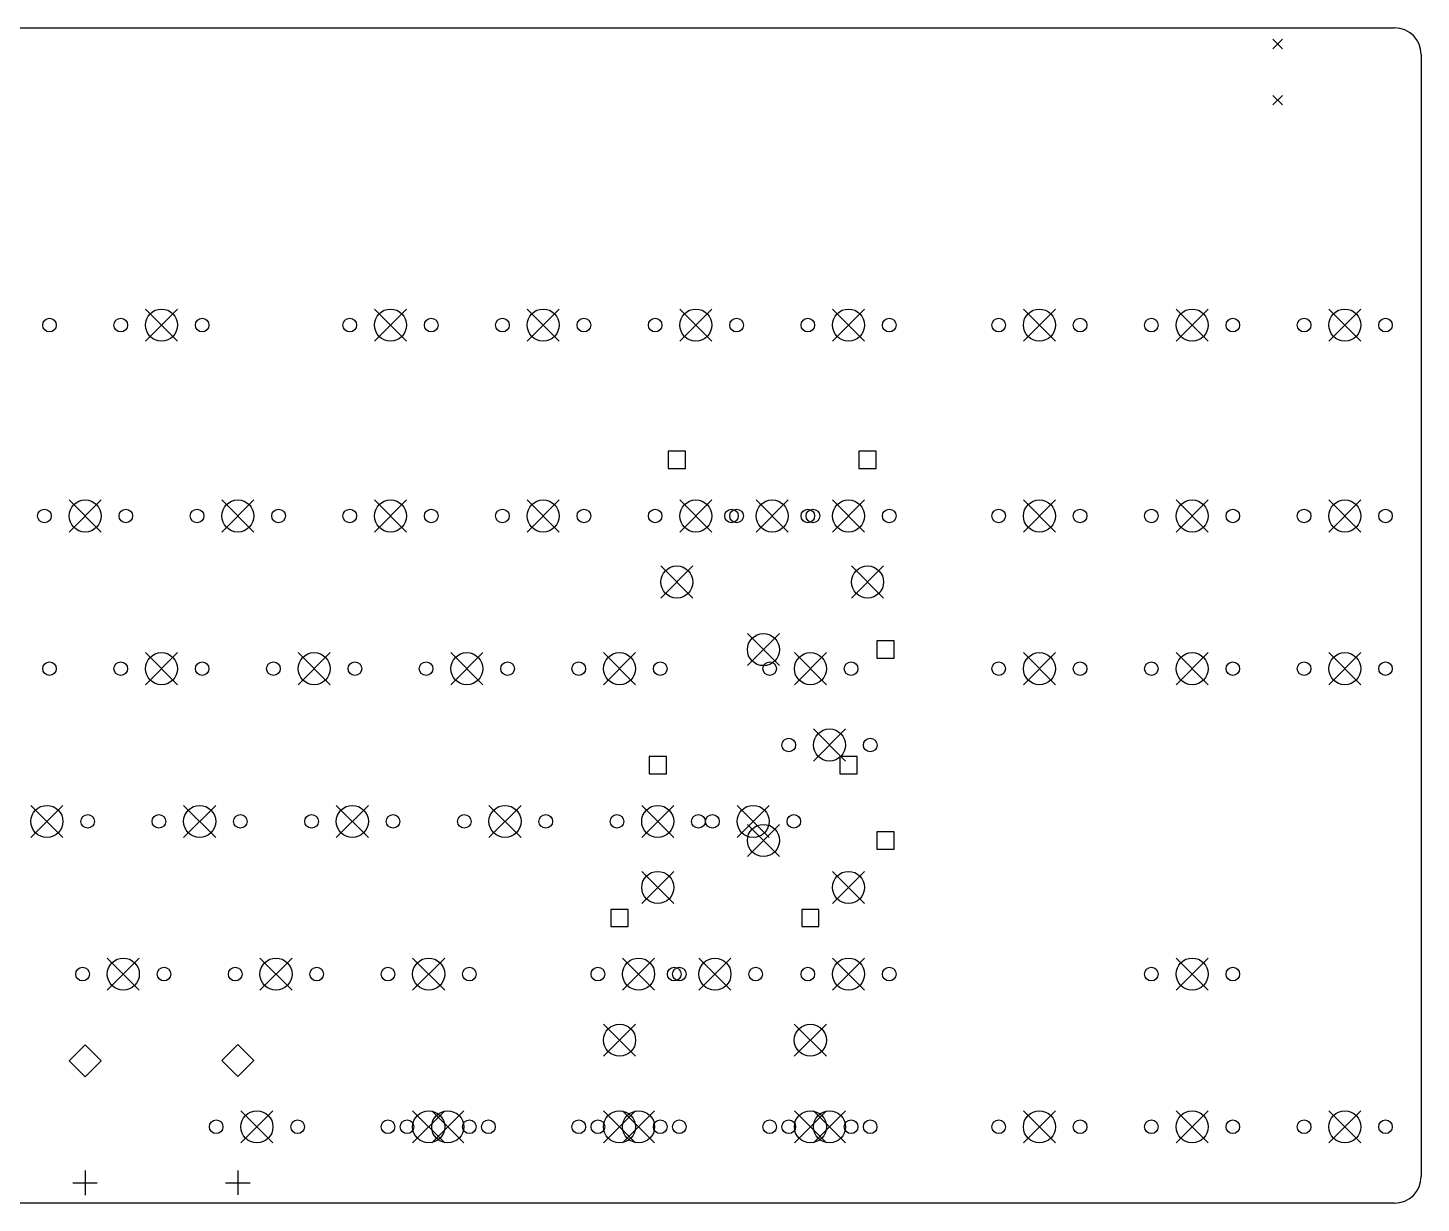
# Model space of a CAD drawing. Extents: x 35 to 385, y -225 to -55.
# Drawn here: x 211 to 384.8, y -201.9 to -55.3 of the extents above; entities that cross this region are included whole.
import ezdxf

# ---------------------------------------------------------------- set-up
doc = ezdxf.new("R2010")
doc.units = 0
doc.layers.add('BLACK', color=7, linetype='CONTINUOUS')

msp = doc.modelspace()

# ---------------------------------------------------------------- linework, layer by layer
at = {"layer": 'BLACK', "linetype": 'CONTINUOUS'}
for p, q in [((40.4516, -55.3135), (381.5, -55.3135)), ((366.31, -56.73), (367.51, -57.93)), ((367.51, -56.73), (366.31, -57.93)), ((384.81, -58.6176), (384.81, -198.62)), ((366.31, -63.73), (367.51, -64.93)), ((367.51, -63.73), (366.31, -64.93)), ((225.647, -90.3925), (229.647, -94.3925)), ((229.647, -90.3925), (225.647, -94.3925)), ((254.222, -90.3925), (258.222, -94.3925)), ((258.222, -90.3925), (254.222, -94.3925)), ((273.272, -90.3925), (277.272, -94.3925)), ((277.272, -90.3925), (273.272, -94.3925)), ((292.322, -90.3925), (296.322, -94.3925)), ((296.322, -90.3925), (292.322, -94.3925)), ((311.373, -90.3925), (315.373, -94.3925)), ((315.373, -90.3925), (311.373, -94.3925)), ((335.185, -90.3925), (339.185, -94.3925)), ((339.185, -90.3925), (335.185, -94.3925)), ((354.235, -90.3925), (358.235, -94.3925)), ((358.235, -90.3925), (354.235, -94.3925)), ((373.285, -90.3925), (377.285, -94.3925)), ((377.285, -90.3925), (373.285, -94.3925)), ((293.026, -108.127), (290.869, -108.127)), ((290.869, -108.127), (290.869, -110.283)), ((293.026, -110.283), (293.026, -108.127)), ((316.826, -108.127), (314.669, -108.127)), ((314.669, -108.127), (314.669, -110.283)), ((316.826, -110.283), (316.826, -108.127)), ((290.869, -110.283), (293.026, -110.283)), ((314.669, -110.283), (316.826, -110.283)), ((216.123, -114.205), (220.123, -118.205)), ((220.123, -114.205), (216.123, -118.205)), ((235.172, -114.205), (239.172, -118.205)), ((239.172, -114.205), (235.172, -118.205)), ((254.222, -114.205), (258.222, -118.205)), ((258.222, -114.205), (254.222, -118.205)), ((273.272, -114.205), (277.272, -118.205)), ((277.272, -114.205), (273.272, -118.205)), ((292.322, -114.205), (296.322, -118.205)), ((296.322, -114.205), (292.322, -118.205)), ((301.847, -114.205), (305.847, -118.205)), ((305.847, -114.205), (301.847, -118.205)), ((311.373, -114.205), (315.373, -118.205)), ((315.373, -114.205), (311.373, -118.205)), ((335.185, -114.205), (339.185, -118.205)), ((339.185, -114.205), (335.185, -118.205)), ((354.235, -114.205), (358.235, -118.205)), ((358.235, -114.205), (354.235, -118.205)), ((373.285, -114.205), (377.285, -118.205)), ((377.285, -114.205), (373.285, -118.205)), ((289.947, -122.445), (293.947, -126.445)), ((293.947, -122.445), (289.947, -126.445)), ((313.748, -122.445), (317.748, -126.445)), ((317.748, -122.445), (313.748, -126.445)), ((300.752, -130.88), (304.752, -134.88)), ((304.752, -130.88), (300.752, -134.88)), ((319.07, -131.802), (316.913, -131.802)), ((316.913, -131.802), (316.913, -133.958)), ((319.07, -133.958), (319.07, -131.802)), ((225.647, -133.255), (229.647, -137.255)), ((229.647, -133.255), (225.647, -137.255)), ((244.697, -133.255), (248.697, -137.255)), ((248.697, -133.255), (244.697, -137.255)), ((263.748, -133.255), (267.748, -137.255)), ((267.748, -133.255), (263.748, -137.255)), ((282.798, -133.255), (286.798, -137.255)), ((286.798, -133.255), (282.798, -137.255)), ((306.61, -133.255), (310.61, -137.255)), ((310.61, -133.255), (306.61, -137.255)), ((335.185, -133.255), (339.185, -137.255)), ((339.185, -133.255), (335.185, -137.255)), ((354.235, -133.255), (358.235, -137.255)), ((358.235, -133.255), (354.235, -137.255)), ((373.285, -133.255), (377.285, -137.255)), ((377.285, -133.255), (373.285, -137.255)), ((316.913, -133.958), (319.07, -133.958)), ((308.992, -142.78), (312.992, -146.78)), ((312.992, -142.78), (308.992, -146.78)), ((290.645, -146.227), (288.488, -146.227)), ((288.488, -146.227), (288.488, -148.383)), ((290.645, -148.383), (290.645, -146.227)), ((314.445, -146.227), (312.288, -146.227)), ((312.288, -146.227), (312.288, -148.383)), ((314.445, -148.383), (314.445, -146.227)), ((288.488, -148.383), (290.645, -148.383)), ((312.288, -148.383), (314.445, -148.383)), ((211.36, -152.305), (215.36, -156.305)), ((215.36, -152.305), (211.36, -156.305)), ((230.41, -152.305), (234.41, -156.305)), ((234.41, -152.305), (230.41, -156.305)), ((249.46, -152.305), (253.46, -156.305)), ((253.46, -152.305), (249.46, -156.305)), ((268.51, -152.305), (272.51, -156.305)), ((272.51, -152.305), (268.51, -156.305)), ((287.56, -152.305), (291.56, -156.305)), ((291.56, -152.305), (287.56, -156.305)), ((299.466, -152.305), (303.466, -156.305)), ((303.466, -152.305), (299.466, -156.305)), ((300.752, -154.68), (304.752, -158.68)), ((304.752, -154.68), (300.752, -158.68)), ((319.07, -155.602), (316.913, -155.602)), ((316.913, -155.602), (316.913, -157.758)), ((319.07, -157.758), (319.07, -155.602)), ((316.913, -157.758), (319.07, -157.758)), ((287.566, -160.545), (291.566, -164.545)), ((291.566, -160.545), (287.566, -164.545)), ((311.366, -160.545), (315.366, -164.545)), ((315.366, -160.545), (311.366, -164.545)), ((285.882, -165.283), (283.725, -165.283)), ((283.725, -165.283), (283.725, -167.44)), ((285.882, -167.44), (285.882, -165.283)), ((309.682, -165.283), (307.525, -165.283)), ((307.525, -165.283), (307.525, -167.44)), ((309.682, -167.44), (309.682, -165.283)), ((283.725, -167.44), (285.882, -167.44)), ((307.525, -167.44), (309.682, -167.44)), ((220.885, -171.355), (224.885, -175.355)), ((224.885, -171.355), (220.885, -175.355)), ((239.935, -171.355), (243.935, -175.355)), ((243.935, -171.355), (239.935, -175.355)), ((258.985, -171.355), (262.985, -175.355)), ((262.985, -171.355), (258.985, -175.355)), ((285.179, -171.355), (289.179, -175.355)), ((289.179, -171.355), (285.179, -175.355)), ((294.704, -171.361), (298.704, -175.361)), ((298.704, -171.361), (294.704, -175.361)), ((311.373, -171.355), (315.373, -175.355)), ((315.373, -171.355), (311.373, -175.355)), ((354.235, -171.355), (358.235, -175.355)), ((358.235, -171.355), (354.235, -175.355)), ((282.804, -179.601), (286.804, -183.601)), ((286.804, -179.601), (282.804, -183.601)), ((306.604, -179.601), (310.604, -183.601)), ((310.604, -179.601), (306.604, -183.601)), ((218.11, -182.169), (216.116, -184.163)), ((220.104, -184.163), (218.11, -182.169)), ((237.172, -182.156), (235.179, -184.15)), ((239.166, -184.15), (237.172, -182.156)), ((216.116, -184.163), (218.11, -186.157)), ((218.11, -186.157), (220.104, -184.163)), ((235.179, -184.15), (237.172, -186.144)), ((237.172, -186.144), (239.166, -184.15)), ((237.554, -190.405), (241.554, -194.405)), ((241.554, -190.405), (237.554, -194.405)), ((258.985, -190.405), (262.985, -194.405)), ((262.985, -190.405), (258.985, -194.405)), ((261.366, -190.405), (265.366, -194.405)), ((265.366, -190.405), (261.366, -194.405)), ((282.798, -190.405), (286.798, -194.405)), ((286.798, -190.405), (282.798, -194.405)), ((285.179, -190.405), (289.179, -194.405)), ((289.179, -190.405), (285.179, -194.405)), ((306.61, -190.405), (310.61, -194.405)), ((310.61, -190.405), (306.61, -194.405)), ((308.991, -190.405), (312.991, -194.405)), ((312.991, -190.405), (308.991, -194.405)), ((335.185, -190.405), (339.185, -194.405)), ((339.185, -190.405), (335.185, -194.405)), ((354.235, -190.405), (358.235, -194.405)), ((358.235, -190.405), (354.235, -194.405)), ((373.285, -190.405), (377.285, -194.405)), ((377.285, -190.405), (373.285, -194.405)), ((218.11, -197.879), (218.11, -200.927)), ((237.172, -197.866), (237.172, -200.914)), ((216.586, -199.403), (219.634, -199.403)), ((235.648, -199.39), (238.696, -199.39)), ((381.506, -201.93), (40.4576, -201.93))]:
    msp.add_line(p, q, dxfattribs=at)
at = {"layer": 'BLACK'}
for centre, radius in [((213.677, -92.3925), 0.85), ((222.567, -92.3925), 0.85), ((227.647, -92.3925), 2), ((232.727, -92.3925), 0.85), ((251.142, -92.3925), 0.85), ((256.222, -92.3925), 2), ((261.303, -92.3925), 0.85), ((270.192, -92.3925), 0.85), ((275.272, -92.3925), 2), ((280.352, -92.3925), 0.85), ((289.243, -92.3925), 0.85), ((294.322, -92.3925), 2), ((299.402, -92.3925), 0.85), ((308.292, -92.3925), 0.85), ((313.373, -92.3925), 2), ((318.452, -92.3925), 0.85), ((332.105, -92.3925), 0.85), ((337.185, -92.3925), 2), ((342.265, -92.3925), 0.85), ((351.155, -92.3925), 0.85), ((356.235, -92.3925), 2), ((361.315, -92.3925), 0.85), ((370.205, -92.3925), 0.85), ((375.285, -92.3925), 2), ((380.365, -92.3925), 0.85), ((218.123, -116.205), 2), ((237.172, -116.205), 2), ((256.222, -116.205), 2), ((275.272, -116.205), 2), ((294.322, -116.205), 2), ((303.847, -116.205), 2), ((313.373, -116.205), 2), ((337.185, -116.205), 2), ((356.235, -116.205), 2), ((375.285, -116.205), 2), ((213.042, -116.205), 0.85), ((223.202, -116.205), 0.85), ((232.093, -116.205), 0.85), ((242.252, -116.205), 0.85), ((251.142, -116.205), 0.85), ((261.303, -116.205), 0.85), ((270.192, -116.205), 0.85), ((280.352, -116.205), 0.85), ((289.243, -116.205), 0.85), ((298.767, -116.205), 0.85), ((299.402, -116.205), 0.85), ((308.292, -116.205), 0.85), ((308.928, -116.205), 0.85), ((318.452, -116.205), 0.85), ((332.105, -116.205), 0.85), ((342.265, -116.205), 0.85), ((351.155, -116.205), 0.85), ((361.315, -116.205), 0.85), ((370.205, -116.205), 0.85), ((380.365, -116.205), 0.85), ((291.947, -124.445), 2), ((315.748, -124.445), 2), ((302.752, -132.88), 2), ((227.647, -135.255), 2), ((246.697, -135.255), 2), ((265.748, -135.255), 2), ((284.798, -135.255), 2), ((308.61, -135.255), 2), ((337.185, -135.255), 2), ((356.235, -135.255), 2), ((375.285, -135.255), 2), ((213.677, -135.255), 0.85), ((222.567, -135.255), 0.85), ((232.727, -135.255), 0.85), ((241.617, -135.255), 0.85), ((251.777, -135.255), 0.85), ((260.667, -135.255), 0.85), ((270.827, -135.255), 0.85), ((279.717, -135.255), 0.85), ((289.877, -135.255), 0.85), ((303.53, -135.255), 0.85), ((313.69, -135.255), 0.85), ((332.105, -135.255), 0.85), ((342.265, -135.255), 0.85), ((351.155, -135.255), 0.85), ((361.315, -135.255), 0.85), ((370.205, -135.255), 0.85), ((380.365, -135.255), 0.85), ((305.912, -144.78), 0.85), ((310.992, -144.78), 2), ((316.072, -144.78), 0.85), ((213.36, -154.305), 2), ((232.41, -154.305), 2), ((251.46, -154.305), 2), ((270.51, -154.305), 2), ((289.56, -154.305), 2), ((301.466, -154.305), 2), ((218.44, -154.305), 0.85), ((227.33, -154.305), 0.85), ((237.49, -154.305), 0.85), ((246.38, -154.305), 0.85), ((256.54, -154.305), 0.85), ((265.43, -154.305), 0.85), ((275.59, -154.305), 0.85), ((284.48, -154.305), 0.85), ((294.64, -154.305), 0.85), ((296.386, -154.305), 0.85), ((302.752, -156.68), 2), ((306.546, -154.305), 0.85), ((289.566, -162.545), 2), ((313.366, -162.545), 2), ((222.885, -173.355), 2), ((241.935, -173.355), 2), ((260.985, -173.355), 2), ((287.179, -173.355), 2), ((296.704, -173.361), 2), ((313.373, -173.355), 2), ((356.235, -173.355), 2), ((217.805, -173.355), 0.85), ((227.965, -173.355), 0.85), ((236.855, -173.355), 0.85), ((247.015, -173.355), 0.85), ((255.905, -173.355), 0.85), ((266.065, -173.355), 0.85), ((282.099, -173.355), 0.85), ((291.624, -173.361), 0.85), ((292.259, -173.355), 0.85), ((301.784, -173.361), 0.85), ((308.292, -173.355), 0.85), ((318.452, -173.355), 0.85), ((351.155, -173.355), 0.85), ((361.315, -173.355), 0.85), ((284.804, -181.601), 2), ((308.604, -181.601), 2), ((239.554, -192.405), 2), ((260.985, -192.405), 2), ((263.366, -192.405), 2), ((284.798, -192.405), 2), ((287.179, -192.405), 2), ((308.61, -192.405), 2), ((310.991, -192.405), 2), ((337.185, -192.405), 2), ((356.235, -192.405), 2), ((375.285, -192.405), 2), ((234.474, -192.405), 0.85), ((244.634, -192.405), 0.85), ((255.905, -192.405), 0.85), ((258.286, -192.405), 0.85), ((266.065, -192.405), 0.85), ((268.446, -192.405), 0.85), ((279.717, -192.405), 0.85), ((282.099, -192.405), 0.85), ((289.877, -192.405), 0.85), ((292.259, -192.405), 0.85), ((303.53, -192.405), 0.85), ((305.911, -192.405), 0.85), ((313.69, -192.405), 0.85), ((316.071, -192.405), 0.85), ((332.105, -192.405), 0.85), ((342.265, -192.405), 0.85), ((351.155, -192.405), 0.85), ((361.315, -192.405), 0.85), ((370.205, -192.405), 0.85), ((380.365, -192.405), 0.85)]:
    msp.add_circle(centre, radius, dxfattribs=at)
for centre, start, end in [((381.503, -58.6206), 0.052668, 90.0513), ((381.503, -198.623), -89.9473, 0.051265)]:
    msp.add_arc(centre, 3.3071, start, end, dxfattribs=at)

doc.saveas('drawing.dxf')
